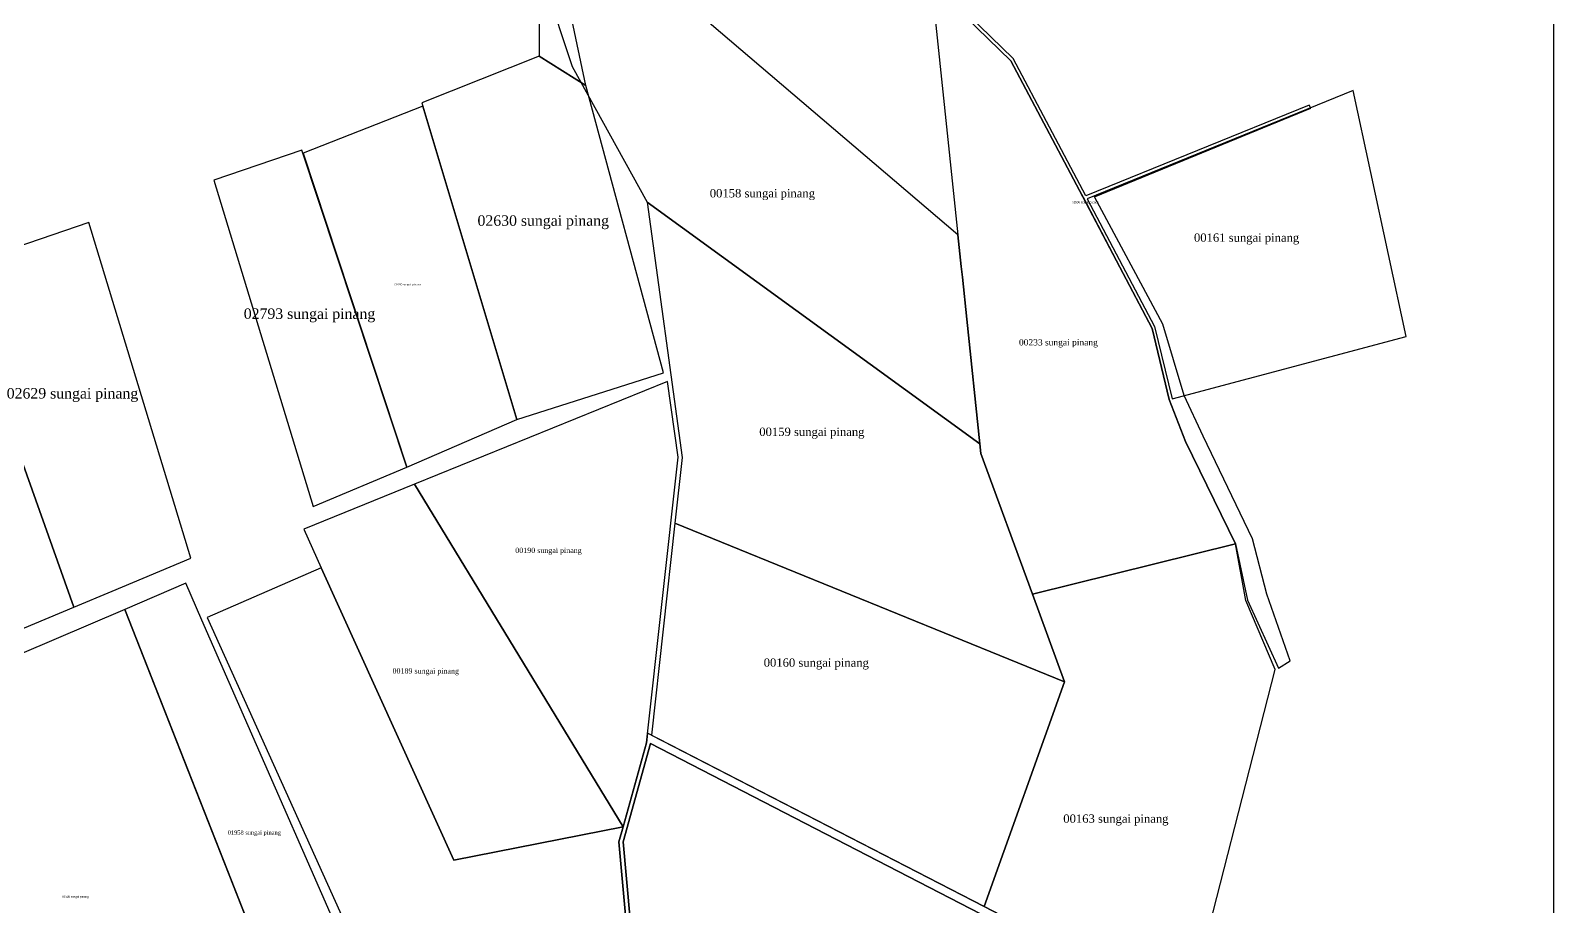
# Model space of a CAD drawing. Extents: x 112679 to 115315, y 1093188 to 1107835.
# Drawn here: x 114538 to 115267, y 1094650 to 1095069 of the extents above; entities that cross this region are included whole.
import ezdxf
from ezdxf.enums import TextEntityAlignment as Align

# ---------------------------------------------------------------- set-up
doc = ezdxf.new("R2010")
doc.units = 0
doc.header["$MEASUREMENT"] = 0
for name, color, linetype in [('020100', 7, 'CONTINUOUS'), ('080201', 7, 'CONTINUOUS'), ('tn_lai', 7, 'CONTINUOUS')]:
    doc.layers.add(name, color=color, linetype=linetype)
doc.styles.get("Standard").update_dxf_attribs({"font": 'times.ttf', "height": 4})
picture_1 = doc.add_image_def('image1.jpg', size_in_pixel=(6552, 8121))

msp = doc.modelspace()

# ---------------------------------------------------------------- linework, layer by layer
at = {"layer": '020100', "color": 5, "linetype": 'Continuous'}
for points in [[(114992.5, 1094870.93), (114986.25, 1094930.51), (114984.13, 1094950.66), (114983.6, 1094955.71), (114982.01, 1094970.81), (114778.62, 1095144.27), (114777.54, 1095140.41), (114781.47, 1095112), (114784.46, 1095090.42), (114797.39, 1095051.41), (114833.26, 1094986.38), (114992.5, 1094870.93)], [(114781.82, 1095109.47), (114781.57, 1095056.21), (114803.92, 1095042.29), (114796.69, 1095076.19)], [(114969.39, 1095091.1), (115007.31, 1095054.06), (115040.19, 1094992.03), (115041.85, 1094988.88), (115059.46, 1094955.44), (115074.99, 1094925.95), (115083.01, 1094892), (115090.97, 1094871.99), (115114.88, 1094822.97), (115120.53, 1094796.16), (115135.48, 1094763.63)], [(114982.01, 1094970.81), (114983.6, 1094955.71), (114984.13, 1094950.66), (114986.25, 1094930.51), (114992.5, 1094870.93), (114993, 1094866.16), (115017.61, 1094799), (115114.88, 1094822.97), (115090.97, 1094871.99), (115083.01, 1094892), (115074.99, 1094925.95), (115059.46, 1094955.44), (115040.19, 1094992.03), (115007.31, 1095054.06), (114969.39, 1095091.1), (114982.01, 1094970.81)], [(115135.48, 1094763.63), (115141.06, 1094767.09), (115129.81, 1094798.92), (115122.96, 1094825.45), (115099.32, 1094874.56), (115090.26, 1094894.06), (115080.06, 1094928.16), (115047.37, 1094988.93), (115150.86, 1095031.43), (115150.16, 1095032.86), (115043.2, 1094989.43), (115008.39, 1095055.11), (114970.97, 1095091.65)], [(114781.57, 1095056.21), (114725.36, 1095034.04), (114770.91, 1094882.51), (114841.04, 1094904.84), (114803.92, 1095042.29), (114781.57, 1095056.21)], [(115171.22, 1095039.79), (115043.91, 1094988.1), (115076.07, 1094927), (115084.45, 1094892.41), (115196.45, 1094922.21), (115171.22, 1095039.79)], [(114770.91, 1094882.51), (114725.85, 1095032.4), (114668.58, 1095009.85), (114718.26, 1094859.74), (114770.91, 1094882.51)], [(114625.84, 1094997.05), (114673.5, 1094840.9), (114718.26, 1094859.75), (114667.94, 1095011.4), (114625.84, 1094997.05)], [(115033.01, 1094756.96), (115017.61, 1094799), (114993, 1094866.16), (114992.5, 1094870.93), (114833.26, 1094986.38), (114850.05, 1094864.4), (114846.54, 1094832.84), (115033.01, 1094756.96)], [(114566.1, 1094976.7), (114501.6, 1094954.73), (114513.69, 1094920.52), (114534.71, 1094861.03), (114558.87, 1094792.69), (114577.28, 1094800.39), (114614.87, 1094816.22), (114566.1, 1094976.7)], [(114721.94, 1094851.59), (114821.8, 1094687.72), (114832.94, 1094727.92), (114848.05, 1094864.43), (114843.06, 1094900.62), (114721.94, 1094851.59)], [(114534.71, 1094861.03), (114320.58, 1094779.79), (114350.46, 1094705.54), (114558.87, 1094792.69), (114534.71, 1094861.03)], [(114821.8, 1094687.72), (114721.94, 1094851.59), (114668.89, 1094830.11), (114677.33, 1094811.5), (114740.77, 1094671.66), (114821.8, 1094687.72)], [(115033.01, 1094756.96), (114846.54, 1094832.84), (114835.28, 1094731.54), (114994.49, 1094649.56), (115033.01, 1094756.96)], [(115033.01, 1094756.96), (114994.49, 1094649.56), (115091.91, 1094599.04), (115133.77, 1094762.96), (115119.83, 1094795.98), (115114.88, 1094822.97), (115017.61, 1094799), (115033.01, 1094756.96)], [(114821.8, 1094687.72), (114740.77, 1094671.66), (114677.33, 1094811.5), (114622.67, 1094787.75), (114721.61, 1094568.73), (114826.38, 1094607.02), (114819.76, 1094680.57), (114821.8, 1094687.72)], [(114707.67, 1094586.92), (114620.17, 1094786.55), (114612.44, 1094804.2), (114583.35, 1094791.58), (114664.11, 1094586.07), (114670.44, 1094571.43), (114707.67, 1094586.92)], [(114515.16, 1094569.83), (114537.7, 1094514.33), (114588.59, 1094543.18), (114664.11, 1094586.07), (114613.79, 1094714.12), (114583.35, 1094791.58), (114448.39, 1094734.03), (114481.82, 1094653.93), (114503.08, 1094600.3), (114515.16, 1094569.83)], [(114821.8, 1094687.72), (114819.76, 1094680.57), (114826.38, 1094607.02), (114818.64, 1094597.84), (114831.52, 1094549.26), (114841.65, 1094534.56), (114868.85, 1094497.57), (114870.43, 1094498.51), (114862.02, 1094510.04), (114843.67, 1094535.53), (114833.53, 1094549.55), (114821.76, 1094680.52), (114834.83, 1094727.48), (115002.67, 1094640.92), (115091.51, 1094595.1), (115166.34, 1094553.8), (115172.41, 1094554.71), (115091.91, 1094599.04), (114994.49, 1094649.56), (114833.45, 1094732.49), (114832.94, 1094727.92), (114821.8, 1094687.72)], [(115002.67, 1094640.92), (114834.83, 1094727.48), (114821.76, 1094680.52), (114833.53, 1094549.55), (114843.67, 1094535.53), (115002.67, 1094640.92)]]:
    msp.add_lwpolyline(points, dxfattribs=at)

# ---------------------------------------------------------------- texts
at = {"layer": '080201', "color": 5, "linetype": 'Continuous'}
for s, height, p in [('00158 sungai pinang', 4, (114888.41, 1094988.73)), ('02596 sungai pinang', 1, (115042.97, 1094985.94)), ('02630 sungai pinang', 5, (114783.54, 1094975.16)), ('00161 sungai pinang', 4, (115120.13, 1094967.51)), ('01690 sungai pinang', 1, (114718.64, 1094946.62)), ('02793 sungai pinang', 5, (114671.68, 1094930.62)), ('00233 sungai pinang', 3, (115030.08, 1094917.92)), ('02629 sungai pinang', 5, (114558.24, 1094892.53)), ('00159 sungai pinang', 4, (114912.09, 1094874.62)), ('00190 sungai pinang', 2.5, (114786.04, 1094818.65)), ('00160 sungai pinang', 4, (114914.21, 1094764.22)), ('00189 sungai pinang', 2.5, (114727.31, 1094760.98)), ('00163 sungai pinang', 4, (115057.58, 1094689.6)), ('01958 sungai pinang', 2, (114645.26, 1094683.93)), ('01630 sungai pinang', 1, (114559.67, 1094653.82))]:
    msp.add_text(s, height=height, dxfattribs=at).set_placement(p, align=Align.CENTER)

# ---------------------------------------------------------------- pictures from other files: only their frames are drawn
at = {"layer": 'tn_lai', "color": 2, "linetype": 'Continuous'}
image = msp.add_image(picture_1, insert=(112679.19, 1095276.05), size_in_units=(2087.86, 2587.84), rotation=-90, dxfattribs=at)
image.dxf.flags = 7

doc.saveas('drawing.dxf')
